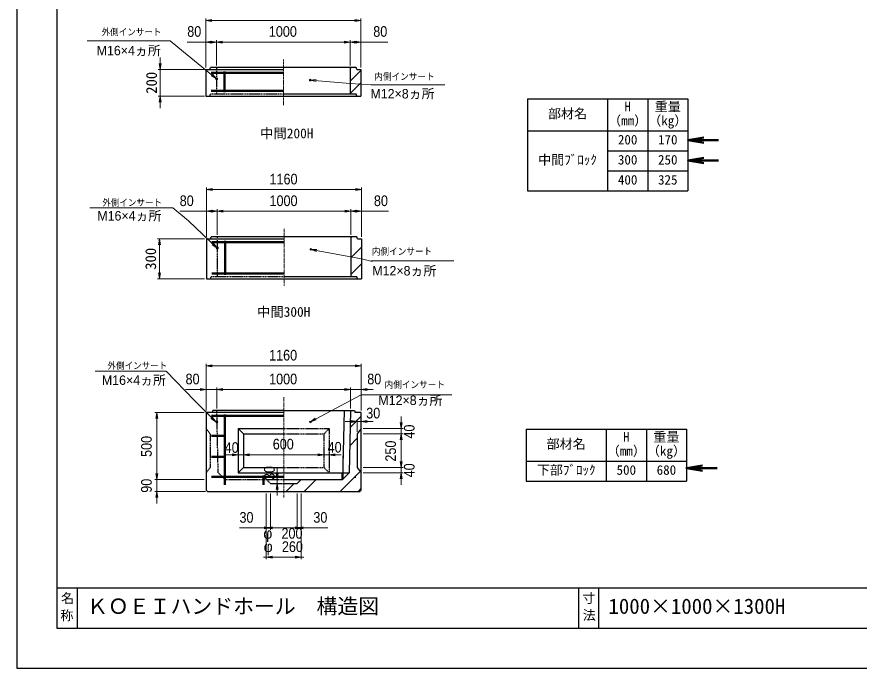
# Model space of a CAD drawing. Units: millimetres, scale not verified. Extents: x -210 to 210, y -148 to 148.
# Drawn here: x -210 to 0, y -148.5 to 13.9 of the extents above; entities that cross this region are included whole.
import ezdxf
from ezdxf.enums import TextEntityAlignment as Align

# ---------------------------------------------------------------- set-up
doc = ezdxf.new("R2010")
doc.units = ezdxf.units.MM
doc.linetypes.add('USER1', pattern=[12.95, 6.35, -3.175, 0.25, -3.175])
doc.linetypes.add('USER2', pattern=[4.7625, 3.175, -1.5875])
doc.layers.add('0-0', color=7, linetype='Continuous')
for name, color, linetype, lineweight in [('0-1_0', 9, 'Continuous', 25), ('0-2_dims', 2, 'Continuous', 13), ('0-3_pen1実線', 4, 'Continuous', 13), ('0-4_pen2実線', 3, 'Continuous', 13), ('0-5_pen3実線', 7, 'Continuous', 25), ('0-6_pen4実線', 6, 'Continuous', 25), ('0-7_pen1一点', 4, 'USER1', 13), ('0-8_pen2破線', 3, 'USER2', 25), ('0-9_鉄筋１', 7, 'Continuous', 50), ('0-A_鉄筋２', 7, 'Continuous', 50)]:
    doc.layers.add(name, color=color, linetype=linetype, lineweight=lineweight)
doc.styles.add('ＭＳ ゴシック', font='')
doc.styles.add('ＭＳ Ｐゴシック', font='')
doc.styles.get('ＭＳ ゴシック').set_extended_font_data('MS Gothic')
doc.styles.get('ＭＳ Ｐゴシック').set_extended_font_data('MS PGothic')

# ---------------------------------------------------------------- blocks, each defined once
blk = doc.blocks.new('部分図 1')
at = {"layer": '0-1_0'}
blk.add_lwpolyline([(0, 0), (12600, 0), (12600, 8910), (0, 8910)], close=True, dxfattribs=at)
at = {"layer": '0-2_dims'}
for p, q in [((1414, 4494), (1414, 4861)), ((2574, 4494), (2574, 4861)), ((1414, 4846), (2574, 4846)), ((1414, 4494), (1414, 4699)), ((1494, 4509), (1494, 4699)), ((1494, 4509), (1494, 4699)), ((1494, 4684), (2494, 4684)), ((2494, 4509), (2494, 4699)), ((2494, 4509), (2494, 4699)), ((2574, 4494), (2574, 4699)), ((1419, 3227.68), (1419, 3594.68)), ((2579, 3227.68), (2579, 3594.68)), ((1419, 3579.68), (2579, 3579.68)), ((1419, 3227.68), (1419, 3432.68)), ((1499, 3242.68), (1499, 3432.68)), ((1499, 3242.68), (1499, 3432.68)), ((1499, 3417.68), (2499, 3417.68)), ((2499, 3242.68), (2499, 3432.68)), ((2499, 3242.68), (2499, 3432.68)), ((2579, 3227.68), (2579, 3432.68)), ((1416, 1927), (1416, 2277.21)), ((2576, 1927), (2576, 2277.21)), ((2576, 2262.21), (1416, 2262.21)), ((1416, 2084.17), (1261.91, 2084.17)), ((1416, 1927), (1416, 2099.17)), ((1416, 2084.17), (1496, 2084.17)), ((1496, 1942), (1496, 2099.17)), ((1496, 1942), (1496, 2099.17)), ((1496, 2084.17), (1586, 2084.17)), ((1496, 2084.17), (2496, 2084.17)), ((2496, 2084.17), (2406, 2084.17)), ((2496, 1942), (2496, 2099.17)), ((2496, 1942), (2496, 2099.17)), ((2496, 2084.17), (2576, 2084.17)), ((2576, 1927), (2576, 2099.17)), ((2576, 2084.17), (2666, 2084.17)), ((1401, 1912), (1033, 1912)), ((1048, 1412), (1048, 1912)), ((2546, 1846.11), (2456, 1846.11)), ((2546, 1767), (2546, 1861.11)), ((2546, 1846.11), (2576, 1846.11)), ((2576, 1807), (2576, 1861.11)), ((2576, 1846.11), (2666, 1846.11)), ((2874.74, 1792), (2874.74, 1882)), ((2591, 1792), (2889.74, 1792)), ((2874.74, 1752), (2874.74, 1792)), ((2591, 1752), (2889.74, 1752)), ((2591, 1752), (2889.74, 1752)), ((2874.74, 1752), (2874.74, 1662)), ((2874.74, 1752), (2874.74, 1502)), ((1656, 1597), (1566, 1597)), ((1656, 1597), (1656, 1582)), ((1696, 1597), (1656, 1597)), ((1696, 1597), (1696, 1612)), ((1696, 1597), (1696, 1582)), ((1696, 1597), (1786, 1597)), ((1696, 1597), (2296, 1597)), ((2296, 1597), (2206, 1597)), ((2296, 1597), (2296, 1612)), ((2296, 1612), (2296, 1582)), ((2296, 1597), (2336, 1597)), ((2336, 1612), (2336, 1582)), ((2336, 1597), (2426, 1597)), ((2874.74, 1502), (2874.74, 1592)), ((1048, 1412), (1048, 1502)), ((1946, 1412), (1946, 1502)), ((2591, 1502), (2889.74, 1502)), ((2591, 1502), (2889.74, 1502)), ((2591, 1462), (2889.74, 1462)), ((2874.74, 1502), (2874.74, 1462)), ((2874.74, 1462), (2874.74, 1372)), ((1401, 1412), (1033, 1412)), ((1401, 1412), (1033, 1412)), ((1048, 1412), (1048, 1322)), ((1946, 1412), (1931, 1412)), ((1946, 1382), (1946, 1412)), ((1946, 1382), (1931, 1382)), ((1946, 1382), (1946, 1292)), ((1411, 1322), (1033, 1322)), ((1048, 1322), (1048, 1232)), ((1866, 1307), (1866, 1034)), ((1866, 1307), (1866, 815)), ((1896, 1307), (1896, 1034)), ((1896, 1307), (1896, 1034)), ((2096, 1307), (2096, 1034)), ((2096, 1307), (2096, 1034)), ((2126, 1307), (2126, 1034)), ((2126, 1307), (2126, 815)), ((1896, 1049), (1806, 1049)), ((1896, 1049), (2096, 1049)), ((2096, 1049), (2186, 1049)), ((1866, 830), (1846, 830)), ((1866, 830), (2126, 830)), ((2126, 830), (2146, 830))]:
    blk.add_line(p, q, dxfattribs=at)
at = {"layer": '0-2_dims', "lineweight": 18}
for p, q in [((1147.75, 4694), (526.28, 4694)), ((1072, 4479), (1072, 4569)), ((1404.48, 4479), (1057, 4479)), ((1072, 4479), (1072, 4279)), ((2648.05, 4364.73), (3200.29, 4364.73)), ((1404.48, 4279), (1057, 4279)), ((1072, 4279), (1072, 4189)), ((1167.73, 3442.81), (546.27, 3442.81)), ((1404, 3212.68), (1051, 3212.68)), ((1066, 3212.68), (1066, 2912.68)), ((2650.79, 3046.68), (3267.26, 3046.68)), ((1404, 2912.68), (1051, 2912.68)), ((1113.12, 2222.43), (584.73, 2222.43)), ((2635.9, 2043.8), (3252.37, 2043.8))]:
    blk.add_line(p, q, dxfattribs=at)
at = {"layer": '0-2_dims', "lineweight": 50}
for p, q in [((5018.73, 3950.8), (5249.11, 3950.8)), ((5018.73, 3798), (5249.11, 3798)), ((5008.61, 1496.5), (5239, 1496.5))]:
    blk.add_line(p, q, dxfattribs=at)
at = {"layer": '0-2_dims'}
for points in [[(1459, 4853.5), (1414, 4846), (1459, 4838.5)], [(2529, 4838.5), (2574, 4846), (2529, 4853.5)], [(1494, 4409), (1247, 4611.76), (1147.75, 4694)], [(1494, 4684), (1414, 4684), (1274.45, 4684)], [(1459, 4691.5), (1414, 4684), (1459, 4676.5)], [(1449, 4676.5), (1494, 4684), (1449, 4691.5)], [(1539, 4691.5), (1494, 4684), (1539, 4676.5)], [(2449, 4676.5), (2494, 4684), (2449, 4691.5)], [(2539, 4691.5), (2494, 4684), (2539, 4676.5)], [(2494, 4684), (2574, 4684), (2774.82, 4684)], [(2529, 4676.5), (2574, 4684), (2529, 4691.5)], [(1454.46, 4431.76), (1494, 4409), (1463.98, 4443.35)], [(2239.46, 4402.8), (2194, 4399), (2238.24, 4387.85)], [(2194, 4399), (2494, 4374.43), (2648.05, 4364.73)], [(1464, 3587.18), (1419, 3579.68), (1464, 3572.18)], [(2534, 3572.18), (2579, 3579.68), (2534, 3587.18)], [(1499, 3142.68), (1283.14, 3345.44), (1167.73, 3442.81)], [(1499, 3417.68), (1419, 3417.68), (1218.18, 3417.68)], [(1464, 3425.18), (1419, 3417.68), (1464, 3410.18)], [(1454, 3410.18), (1499, 3417.68), (1454, 3425.18)], [(1544, 3425.18), (1499, 3417.68), (1544, 3410.18)], [(2454, 3410.18), (2499, 3417.68), (2454, 3425.18)], [(2544, 3425.18), (2499, 3417.68), (2544, 3410.18)], [(2499, 3417.68), (2579, 3417.68), (2779.82, 3417.68)], [(2534, 3410.18), (2579, 3417.68), (2534, 3425.18)], [(1461.07, 3168.02), (1499, 3142.68), (1471.34, 3178.96)], [(2244.61, 3131.9), (2199, 3132.68), (2241.9, 3117.15)], [(2199, 3132.68), (2579, 3062.68), (2658.51, 3041.19)], [(1461, 2269.71), (1416, 2262.21), (1461, 2254.71)], [(2531, 2254.71), (2576, 2262.21), (2531, 2269.71)], [(1488, 1842), (1327.85, 2002.15), (1115.97, 2222.43)], [(1371, 2076.67), (1416, 2084.17), (1371, 2091.67)], [(1541, 2091.67), (1496, 2084.17), (1541, 2076.67)], [(1541, 2091.67), (1496, 2084.17), (1541, 2076.67)], [(2451, 2076.67), (2496, 2084.17), (2451, 2091.67)], [(2451, 2076.67), (2496, 2084.17), (2451, 2091.67)], [(2621, 2091.67), (2576, 2084.17), (2621, 2076.67)], [(2196, 1842), (2576, 2043.8), (2651.45, 2043.8)], [(1055.5, 1867), (1048, 1912), (1040.5, 1867)], [(1450.88, 1868.52), (1488, 1842), (1461.48, 1879.12)], [(2232.23, 1869.73), (2196, 1842), (2239.26, 1856.48)], [(2501, 1838.61), (2546, 1846.11), (2501, 1853.61)], [(2621, 1853.61), (2576, 1846.11), (2621, 1838.61)], [(2867.24, 1837), (2874.74, 1792), (2882.24, 1837)], [(2882.24, 1707), (2874.74, 1752), (2867.24, 1707)], [(2882.24, 1707), (2874.74, 1752), (2867.24, 1707)], [(1611, 1589.5), (1656, 1597), (1611, 1604.5)], [(1741, 1604.5), (1696, 1597), (1741, 1589.5)], [(1741, 1604.5), (1696, 1597), (1741, 1589.5)], [(2251, 1589.5), (2296, 1597), (2251, 1604.5)], [(2251, 1589.5), (2296, 1597), (2251, 1604.5)], [(2381, 1604.5), (2336, 1597), (2381, 1589.5)], [(2867.24, 1547), (2874.74, 1502), (2882.24, 1547)], [(2867.24, 1547), (2874.74, 1502), (2882.24, 1547)], [(1040.5, 1457), (1048, 1412), (1055.5, 1457)], [(1040.5, 1457), (1048, 1412), (1055.5, 1457)], [(1938.5, 1457), (1946, 1412), (1953.5, 1457)], [(2882.24, 1417), (2874.74, 1462), (2867.24, 1417)], [(1953.5, 1337), (1946, 1382), (1938.5, 1337)], [(1055.5, 1277), (1048, 1322), (1040.5, 1277)], [(1896, 1049), (1866, 1049), (1665.18, 1049)], [(1851, 1041.5), (1896, 1049), (1851, 1056.5)], [(1851, 1041.5), (1896, 1049), (1851, 1056.5)], [(1911, 1056.5), (1866, 1049), (1911, 1041.5)], [(2081, 1041.5), (2126, 1049), (2081, 1056.5)], [(2141, 1056.5), (2096, 1049), (2141, 1041.5)], [(2141, 1056.5), (2096, 1049), (2141, 1041.5)], [(2096, 1049), (2126, 1049), (2326.82, 1049)], [(1911, 837.5), (1866, 830), (1911, 822.5)], [(2081, 822.5), (2126, 830), (2081, 837.5)]]:
    blk.add_lwpolyline(points, dxfattribs=at)
at = {"layer": '0-2_dims', "lineweight": 18}
for points in [[(1064.5, 4524), (1072, 4479), (1079.5, 4524)], [(1079.5, 4234), (1072, 4279), (1064.5, 4234)], [(1073.5, 3167.68), (1066, 3212.68), (1058.5, 3167.68)], [(1058.5, 2957.68), (1066, 2912.68), (1073.5, 2957.68)]]:
    blk.add_lwpolyline(points, dxfattribs=at)
at = {"layer": '0-2_dims', "lineweight": 50}
for points in [[(5138.73, 3970.8), (5018.73, 3950.8), (5138.73, 3930.8)], [(5138.73, 3818), (5018.73, 3798), (5138.73, 3778)], [(5128.61, 1516.5), (5008.61, 1496.5), (5128.61, 1476.5)]]:
    blk.add_lwpolyline(points, dxfattribs=at)
at = {"layer": '0-3_pen1実線'}
for p, q in [((2494, 4486.65), (2501.35, 4494)), ((2494, 4391), (2574, 4471)), ((2494, 4299.54), (2574, 4379.54)), ((2499, 3220.33), (2506.35, 3227.68)), ((2499, 3069.68), (2579, 3149.68)), ((2499, 2945.95), (2579, 3025.95)), ((2493.3, 1801.57), (2576, 1884.26)), ((2490.34, 1663.9), (2546, 1719.56)), ((2417.85, 1322), (2568.22, 1472.37)), ((2148.44, 1322), (2238.44, 1412)), ((2013.74, 1322), (2073.74, 1382)), ((2552.55, 1322), (2576, 1345.45))]:
    blk.add_line(p, q, dxfattribs=at)
at = {"layer": '0-4_pen2実線'}
for centre, radius in [((1494, 4409), 8), ((2194, 4399), 6), ((1499, 3142.68), 8), ((2199, 3132.68), 6), ((1496, 1842), 8), ((2196, 1842), 6)]:
    blk.add_circle(centre, radius, dxfattribs=at)
at = {"layer": '0-5_pen3実線'}
for p, q in [((1414, 4479), (1414, 4279)), ((1414, 4479), (1994, 4479)), ((1444, 4479), (1449, 4494)), ((2539, 4494), (1449, 4494)), ((2494, 4494), (2494, 4294)), ((2544, 4479), (2539, 4494)), ((2544, 4479), (2574, 4479)), ((2574, 4479), (2574, 4279)), ((2539, 4294), (1994, 4294)), ((2544, 4279), (2539, 4294)), ((1414, 4279), (2574, 4279)), ((4418.73, 4260), (4418.73, 3570)), ((4718.73, 4260), (4718.73, 3570)), ((3818.73, 4020), (5018.73, 4020)), ((4418.73, 3870), (5018.73, 3870)), ((4418.73, 3720), (5018.73, 3720)), ((1449, 3212.68), (1454, 3227.68)), ((2544, 3227.68), (1454, 3227.68)), ((2499, 3227.68), (2499, 2927.68)), ((2549, 3212.68), (2544, 3227.68)), ((1419, 3212.68), (1419, 2912.68)), ((1419, 3212.68), (1999, 3212.68)), ((2549, 3212.68), (2579, 3212.68)), ((2579, 3212.68), (2579, 2912.68)), ((1419, 2912.68), (2579, 2912.68)), ((2544, 2927.68), (1999, 2927.68)), ((2549, 2912.68), (2544, 2927.68)), ((1416, 1912), (1416, 1332)), ((1996, 1912), (1416, 1912)), ((1466, 1927), (1461, 1912)), ((2447.08, 1927), (2436, 1412)), ((2496, 1927), (2486, 1462)), ((2526, 1927), (2531, 1912)), ((2576, 1912), (2531, 1912)), ((2576, 1912), (2531, 1912)), ((2576, 1332), (2576, 1912)), ((1656, 1792), (1996, 1792)), ((1656, 1792), (1696, 1752)), ((1656, 1792), (1656, 1462)), ((2576, 1792), (2546, 1752)), ((4408.61, 1789), (4408.61, 1399)), ((4708.61, 1789), (4708.61, 1399)), ((1696, 1752), (1996, 1752)), ((1696, 1752), (1696, 1502)), ((2546, 1752), (2546, 1502)), ((3808.61, 1549), (5008.61, 1549)), ((1696, 1502), (1656, 1462)), ((1656, 1462), (2486, 1462)), ((1696, 1502), (1996, 1502)), ((2486, 1462), (2436, 1412)), ((2546, 1502), (2576, 1462)), ((1996, 1412), (2436, 1412)), ((1996, 1412), (2436, 1412)), ((2096, 1382), (2126, 1412)), ((1416, 1332), (1426, 1322)), ((1996, 1382), (2096, 1382)), ((1996, 1382), (2096, 1382)), ((2576, 1332), (2566, 1322)), ((1426, 1322), (2566, 1322)), ((450, 600), (450, 300)), ((4350, 600), (4350, 300))]:
    blk.add_line(p, q, dxfattribs=at)
for points in [[(1996, 1927), (1466, 1927), (1461, 1912)], [(1996, 1927), (2526, 1927), (2531, 1912)]]:
    blk.add_lwpolyline(points, dxfattribs=at)
at = {"layer": '0-6_pen4実線'}
for p, q in [((3818.73, 4260), (5018.73, 4260)), ((3818.73, 4260), (3818.73, 3570)), ((5018.73, 4260), (5018.73, 3570)), ((3818.73, 3570), (5018.73, 3570)), ((3808.61, 1789), (5008.61, 1789)), ((3808.61, 1789), (3808.61, 1399)), ((5008.61, 1789), (5008.61, 1399)), ((3808.61, 1399), (5008.61, 1399)), ((300, 600), (12300, 600)), ((4200, 600), (4200, 300))]:
    blk.add_line(p, q, dxfattribs=at)
blk.add_lwpolyline([(300, 300), (12300, 300), (12300, 8610), (300, 8610)], close=True, dxfattribs=at)
at = {"layer": '0-7_pen1一点'}
for p, q in [((1994, 4552.72), (1994, 4209)), ((1999, 3286.4), (1999, 2859.68)), ((1996, 2027), (1996, 1276.58))]:
    blk.add_line(p, q, dxfattribs=at)
at = {"layer": '0-8_pen2破線'}
for p, q in [((1494, 4494), (1494, 4294)), ((1444, 4279), (1449, 4294)), ((1994, 4294), (1449, 4294)), ((1499, 3227.68), (1499, 2927.68)), ((1449, 2912.68), (1454, 2927.68)), ((1999, 2927.68), (1454, 2927.68)), ((1506, 1462), (1496, 1927)), ((1416, 1792), (1446, 1752)), ((1996, 1792), (2336, 1792)), ((2336, 1792), (2296, 1752)), ((2336, 1792), (2336, 1462)), ((1446, 1752), (1446, 1502)), ((1996, 1752), (2296, 1752)), ((2296, 1752), (2296, 1502)), ((2546, 1752), (2546, 1502)), ((1446, 1502), (1416, 1462)), ((1556, 1412), (1506, 1462)), ((1996, 1502), (2296, 1502)), ((2296, 1502), (2336, 1462)), ((1556, 1412), (1996, 1412)), ((1896, 1382), (1866, 1412)), ((1896, 1382), (1996, 1382))]:
    blk.add_line(p, q, dxfattribs=at)
at = {"layer": '0-9_鉄筋１'}
for p, q in [((1554, 4464), (1554, 4309)), ((1554, 4454), (1994, 4454)), ((1554, 4319), (1994, 4319)), ((1559, 3197.68), (1559, 2942.68)), ((1559, 3187.68), (1999, 3187.68)), ((1559, 2952.68), (1999, 2952.68)), ((1556, 1412), (1556, 1897)), ((1556, 1887), (1996, 1887)), ((2436, 1412), (2436, 1462)), ((1556, 1432), (1996, 1432)), ((1846, 1442), (1846, 1412))]:
    blk.add_line(p, q, dxfattribs=at)
at = {"layer": '0-A_鉄筋２'}
for p, q in [((1554, 4454), (1454, 4454)), ((1554, 4319), (1454, 4319)), ((1559, 3187.68), (1459, 3187.68)), ((1559, 2952.68), (1459, 2952.68)), ((1556, 1887), (1456, 1887)), ((1556, 1737), (1456, 1737)), ((1556, 1582), (1456, 1582)), ((2436, 1582), (2439.66, 1582)), ((1556, 1432), (1456, 1432)), ((1556, 1412), (1556, 1372)), ((1846, 1412), (1846, 1372)), ((2436, 1432), (2436.43, 1432)), ((2527.85, 1432), (2536, 1432))]:
    blk.add_line(p, q, dxfattribs=at)
at = {"layer": '0-2_dims', "color": 7, "style": 'ＭＳ Ｐゴシック', "width": 0.9}
for s, height, p in [('外側インサート', 50.68, (634.34, 4718.5)), ('80', 79.98, (1274.45, 4699)), ('1000', 79.98, (1884.91, 4699)), ('80', 79.98, (2665.73, 4699)), ('内側インサート', 51.2, (2673.12, 4384.92)), ('1160', 79.98, (1889.91, 3594.68)), ('80', 79.98, (1218.18, 3432.68)), ('1000', 79.98, (1889.91, 3432.68)), ('80', 79.98, (2670.73, 3432.68)), ('外側インサート', 50.68, (639.34, 3442.81)), ('内側インサート', 51.2, (2655.07, 3076.76)), ('1160', 79.98, (1886.91, 2277.21)), ('外側インサート', 50.68, (677.8, 2222.43)), ('80', 79.98, (1261.91, 2099.17)), ('1000', 79.98, (1886.91, 2099.17)), ('80', 79.98, (2621, 2099.17)), ('内側インサート', 51.2, (2750.74, 2080.21)), ('30', 79.98, (2613.24, 1844.07)), ('600', 79.98, (1914.18, 1612)), ('40', 79.98, (1554.45, 1586.45)), ('40', 79.98, (2324.45, 1588.45)), ('30', 79.98, (1665.18, 1064)), ('30', 79.98, (2217.73, 1064)), ('200', 79.98, (1979.36, 944.45)), ('260', 79.98, (1982.36, 845))]:
    blk.add_text(s, height=height, dxfattribs=at).set_placement(p, align=Align.BOTTOM_LEFT)
at = {"layer": '0-2_dims', "color": 7, "style": 'ＭＳ Ｐゴシック'}
for s, height, p in [('M16×4ヵ所', 70.81, (597.05, 4563.47)), ('M12×8ヵ所', 70.81, (2645.03, 4240.71)), ('M16×4ヵ所', 70.81, (602.05, 3327.38)), ('M12×8ヵ所', 70.81, (2658.51, 2916.38)), ('M16×4ヵ所', 70.81, (636.03, 2098)), ('M12×8ヵ所', 70.81, (2704.17, 1947.21)), ('φ', 79.98, (1843, 944.45)), ('φ', 79.98, (1846, 845))]:
    blk.add_text(s, height=height, dxfattribs=at).set_placement(p, align=Align.BOTTOM_LEFT)
at = {"layer": '0-2_dims', "color": 7, "style": 'ＭＳ ゴシック'}
for s, p in [('200', (1071.5, 4296.5)), ('300', (1065.5, 2980.18))]:
    blk.add_text(s, height=80.65, rotation=90, dxfattribs=at).set_placement(p, align=Align.BOTTOM_LEFT)
at = {"layer": '0-2_dims', "color": 7, "style": 'ＭＳ Ｐゴシック', "width": 0.9}
for s, p in [('40', (2998.83, 1717.45)), ('500', (1033, 1580.18)), ('250', (2859.74, 1545.18)), ('40', (2998.83, 1427.45)), ('30', (1952.93, 1407.45)), ('90', (1033, 1312.45))]:
    blk.add_text(s, height=79.98, rotation=90, dxfattribs=at).set_placement(p, align=Align.BOTTOM_LEFT)
at = {"layer": '0-5_pen3実線', "style": 'ＭＳ ゴシック'}
for s, height, p in [('H', 71.47, (4544.36, 4143.75)), ('重量', 71.47, (4771.25, 4143.76)), ('部材名', 71.47, (3972.5, 4091.26)), ('（mm）', 71.49, (4422.46, 4038.74)), ('（kg）', 71.49, (4722.46, 4038.74)), ('中間200H', 73.31, (1819, 3942)), ('200', 71.47, (4495.61, 3896.26)), ('170', 71.47, (4795.61, 3896.26)), ('中間ﾌﾞﾛｯｸ', 71.48, (3899.36, 3746.25)), ('300', 71.47, (4495.62, 3746.26)), ('250', 71.47, (4795.61, 3746.26)), ('400', 71.46, (4495.63, 3596.27)), ('325', 71.47, (4795.62, 3596.26)), ('中間300H', 73.31, (1796, 2606.68)), ('H', 71.47, (4534.24, 1672.75)), ('重量', 71.47, (4761.13, 1672.76)), ('部材名', 71.47, (3962.39, 1620.26)), ('（mm）', 71.49, (4412.35, 1567.74)), ('（kg）', 71.49, (4712.35, 1567.74)), ('下部ﾌﾞﾛｯｸ', 71.48, (3889.25, 1425.25)), ('500', 71.47, (4485.5, 1425.26)), ('680', 71.48, (4785.49, 1425.25)), ('名', 71.47, (330.86, 466.05)), ('寸', 71.38, (4229.1, 466.63)), ('ＫＯＥＩハンドホール\u3000構造図', 114.4, (525, 372)), ('1000×1000×1300H', 114.4, (4425, 372.01)), ('法', 71.44, (4232.55, 339.37)), ('称', 71.43, (325.72, 337.31))]:
    blk.add_text(s, height=height, dxfattribs=at).set_placement(p, align=Align.BOTTOM_LEFT)

msp = doc.modelspace()

# ---------------------------------------------------------------- block references
at = {"layer": '0-0', "xscale": 0.0333333, "yscale": 0.0333333}
msp.add_blockref('部分図 1', (-210, -148.5), dxfattribs=at)

doc.saveas('drawing.dxf')
